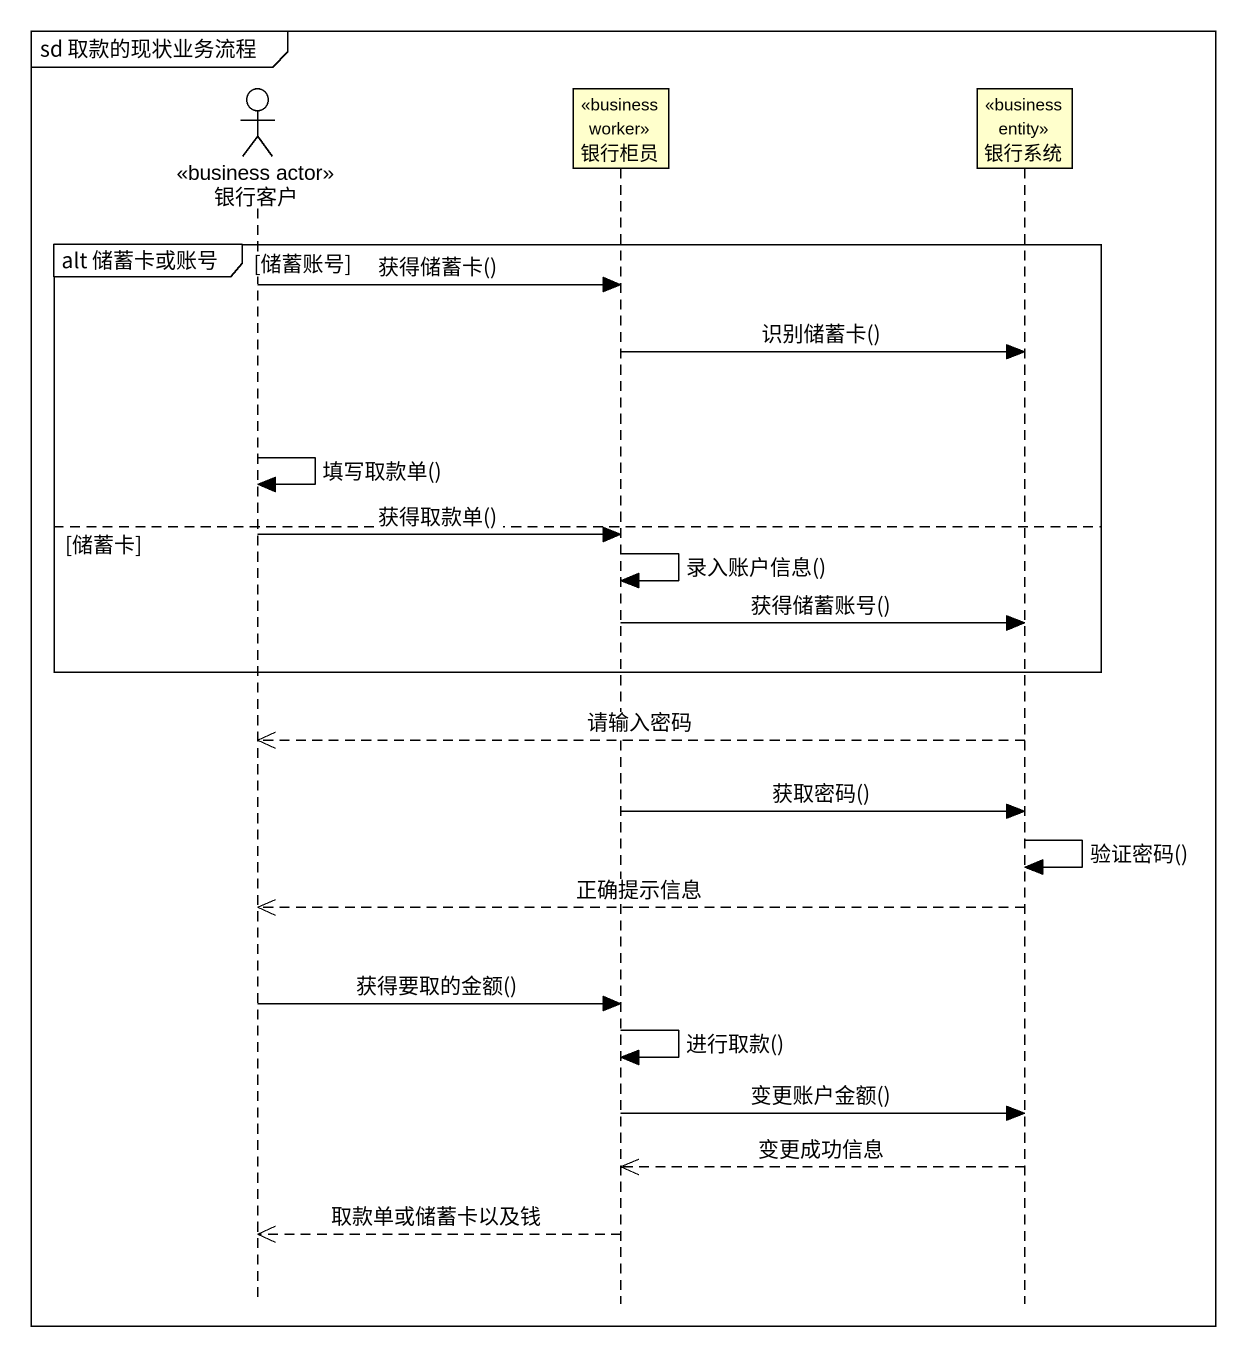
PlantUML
@startuml
mainframe sd 取款的现状业务流程
hide footbox
actor 银行客户 <<business actor>>
participant 银行柜员 <<business worker>>
participant 银行系统 <<business entity>>

group alt 储蓄卡或账号 [储蓄账号]
  银行客户 -> 银行柜员 : 获得储蓄卡()
  银行柜员 -> 银行系统 : 识别储蓄卡()
  银行客户 -> 银行客户 : 填写取款单()
else 储蓄卡
  银行客户 -> 银行柜员 : 获得取款单()
  银行柜员 -> 银行柜员 : 录入账户信息()
  银行柜员 -> 银行系统 : 获得储蓄账号()
end
银行系统 -->> 银行客户 : 请输入密码
银行柜员 -> 银行系统 : 获取密码()
银行系统 -> 银行系统 : 验证密码()
银行系统 -->> 银行客户 : 正确提示信息
银行客户 -> 银行柜员 : 获得要取的金额()
银行柜员 -> 银行柜员 : 进行取款()
银行柜员 -> 银行系统 : 变更账户金额()
银行系统 -->> 银行柜员 : 变更成功信息
银行柜员 -->> 银行客户 : 取款单或储蓄卡以及钱
@enduml
